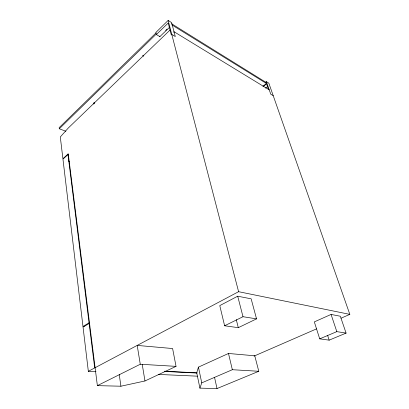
<?xml version="1.0" encoding="UTF-8"?>
<svg xmlns="http://www.w3.org/2000/svg" width="409" height="409" viewBox="0 0 409 409"><rect width="100%" height="100%" fill="white"/><g stroke="black" fill="none" stroke-linecap="round" stroke-linejoin="round"><path stroke-width="0.61" d="M93.84 104.075L93.84 102.812L94.407 102.265L94.407 103.533M198.437 367.124L196.729 372.824L199.914 388.136L217.021 388.55L258.785 371.28L254.766 355.794L228.483 353.473L198.437 367.124L201.755 382.87L199.914 388.136M156.376 34.56L168.211 23.022L171.284 34.877L171.775 34.412L175.287 36.534L171.627 22.618L168.145 20.45L155.87 32.469L156.376 34.56L159.873 36.621L169.423 27.377M155.982 32.935L59.167 127.664L59.3 128.769L65.859 131.253M59.3 128.769L156.264 34.095M165.665 30.435L167.03 29.116M142.603 55.823L143.262 55.184L143.349 56.345M170.032 30.051L68.339 127.951L60.302 136.949L62.904 158.707L68.257 153.789L97.368 385.641L120.921 386.214L144.965 380.973L176.039 366.367L172.608 348.54L137.199 345.416L140.272 364.245L97.368 385.641M173.539 32.188L174.024 31.723L269.245 89.857M67.976 154.576L62.96 159.178L82.981 326.505L84.152 326.633M265.405 82.429L266.392 81.662L268.846 83.191L349.833 314.368L341.07 318.187M262.977 86.176L266.438 83.487L266.075 82.439M263.12 86.596L266.586 83.906L268.636 89.811M265.584 88.099L267.563 86.575M82.981 326.505L89.039 322.813M89.121 323.463L83.058 327.149L88.339 371.295L95.997 371.638M88.339 371.295L94.689 367.936L67.92 154.101M95.118 367.706L238.6 291.694L349.833 314.368M237.706 296.203L219.776 305.61L224.623 325.784L238.299 327.665L256.54 318.867L251.146 298.831L237.706 296.203L242.997 316.709L256.54 318.867M224.623 325.784L242.997 316.709M331.075 314.434L314.322 321.893L319.71 338.856L329.153 340.15L346.091 333.105L340.329 316.239L331.075 314.434L336.822 331.633L346.091 333.105M254.03 356.116L316.535 328.877M201.755 382.87L232.348 369.71L258.785 371.28M319.71 338.856L336.822 331.633M158.528 374.434L197.45 376.173M164.623 371.208L197.143 372.844M164.832 371.444L196.719 373.039M140.272 364.245L176.039 366.367M68.38 161.013L69.581 161.422M273.217 95.67L270.748 94.177L266.392 81.662M171.816 24.862L266.397 83.462M171.509 23.702L266.576 82.751M327.604 335.4L329.153 340.15M168.145 20.45L238.6 291.694M236.284 319.654L238.299 327.665M159.761 36.156L159.873 36.621M228.483 353.473L232.348 369.71M214.546 377.4L217.021 388.55M142.225 364.342L144.965 380.973M119.223 374.455L120.921 386.214"/></g></svg>
